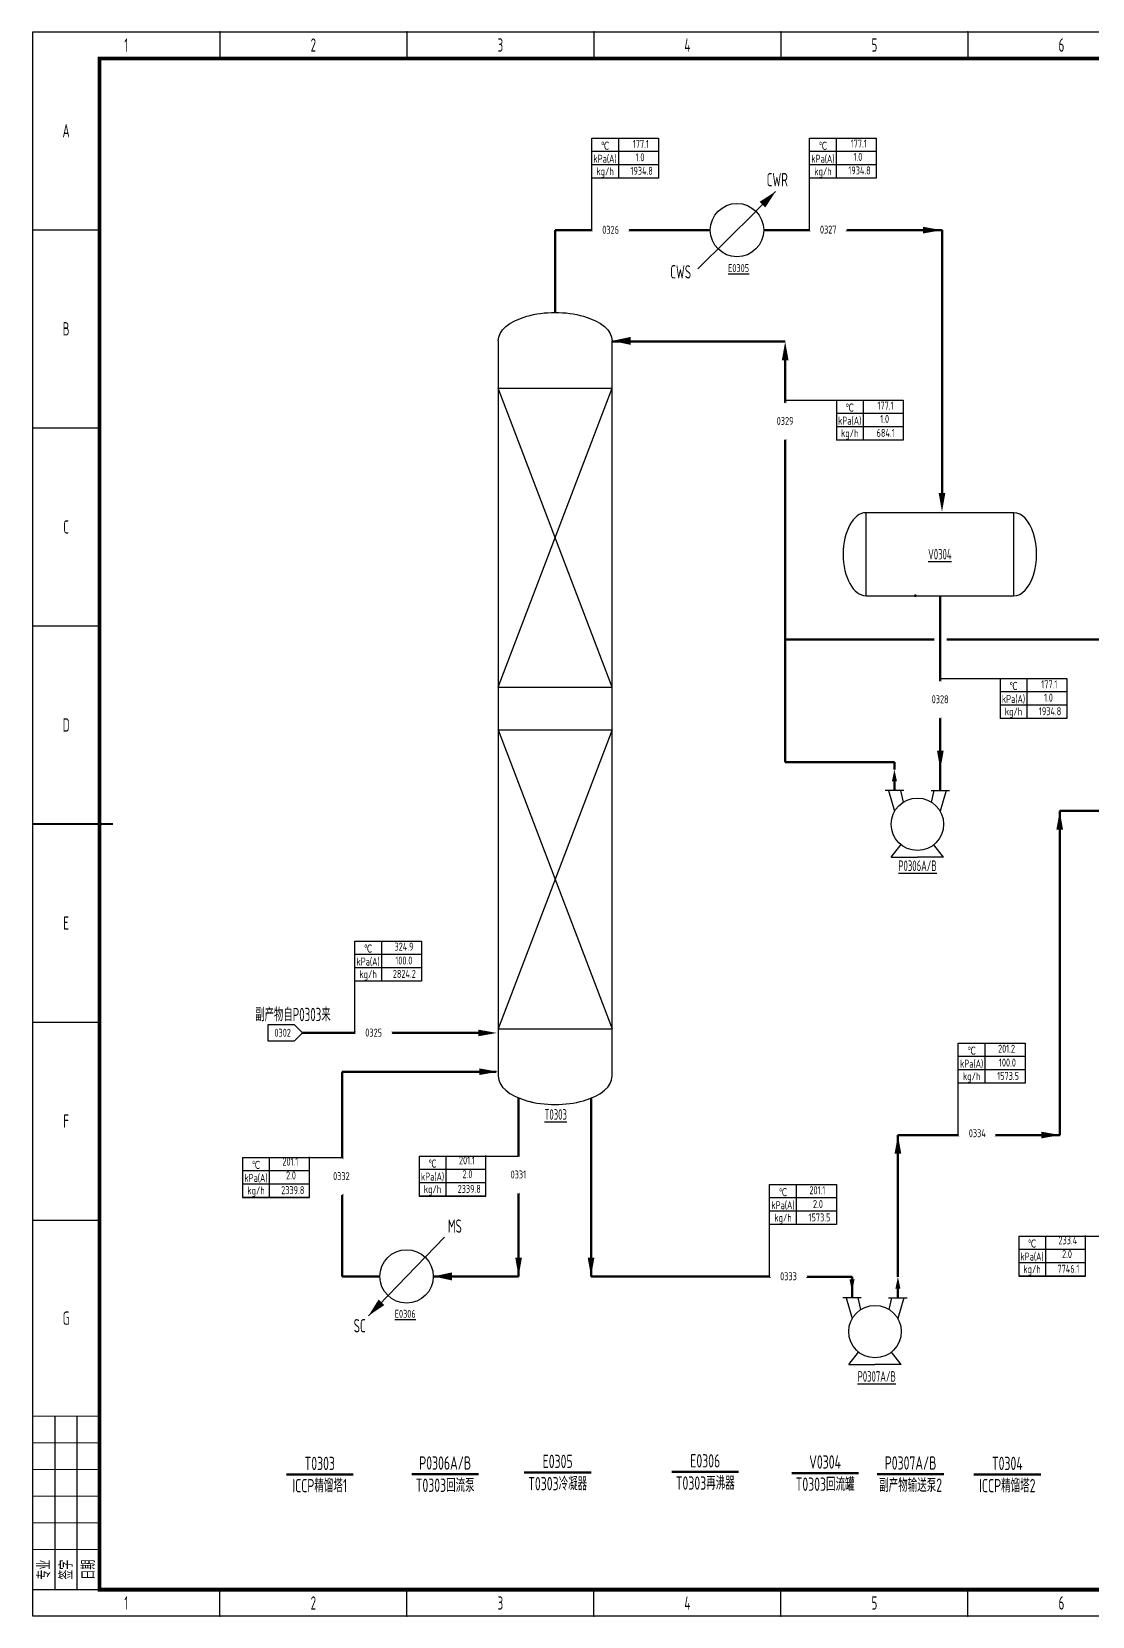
# Model space of a CAD drawing. Header units: millimetres. Extents: x 442 to 10185, y 1370 to 5122.
# Drawn here: x 3108 to 3506, y 2165 to 2759 of the extents above; entities that cross this region are included whole.
import ezdxf

# ---------------------------------------------------------------- set-up
doc = ezdxf.new("R2010")
doc.units = ezdxf.units.MM
doc.set_wipeout_variables(frame=1)
for name, color, linetype, lineweight in [('01-主物流线-粗实线', 132, 'Continuous', 80), ('03-设备外轮廓线-细实线', 7, 'Continuous', 25), ('04-设备内部件-细实线', 181, 'Continuous', 25), ('05-图框与标题栏', 7, 'Continuous', 25), ('06-箭头', 7, 'Continuous', 25), ('07-箭头', 7, 'Continuous', 25), ('09-文本', 7, 'Continuous', 25), ('10-流股代号', 21, 'Continuous', 25), ('12-设备位号线', 7, 'Continuous', 80), ('15-物流表及物流信息标识', 7, 'Continuous', 25), ('17-文字（修改）', 7, 'Continuous', 15)]:
    doc.layers.add(name, color=color, linetype=linetype, lineweight=lineweight)
doc.layers.add('TITLE', color=7, linetype='Continuous')
doc.styles.add('3-gbcbig', font='gbenor.shx', dxfattribs={"width": 0.7, "height": 3, "bigfont": 'gbcbig.shx'})
doc.styles.add('5-gbcbig', font='gbenor.shx', dxfattribs={"width": 0.7, "height": 5, "bigfont": 'gbcbig.shx'})
doc.styles.add('工程字', font='gbenor.shx', dxfattribs={"bigfont": 'gbcbig.shx'})

# ---------------------------------------------------------------- blocks, each defined once
blk = doc.blocks.new('箭头')
at = {"layer": '07-箭头'}
blk.add_lwpolyline([(0, 0, 0, 2.5, 0), (-7, 0, 2.5, 2.5, 0)], format="xyseb", dxfattribs=at)

msp = doc.modelspace()

# ---------------------------------------------------------------- linework, layer by layer
for p, q in [((3283.1, 2643.48), (3283.1, 2367.89)), ((3325.76, 2367.89), (3325.76, 2643.48)), ((3420.91, 2547.93), (3476.28, 2547.93)), ((3435.04, 2474.95), (3428.11, 2474.95)), ((3429.4, 2474.93), (3431.64, 2467.19)), ((3434.91, 2470.6), (3433.9, 2474.93)), ((3445.29, 2474.95), (3452.22, 2474.95)), ((3445.42, 2470.6), (3446.43, 2474.93)), ((3450.94, 2474.93), (3448.69, 2467.19)), ((3206.81, 2387.06), (3196.81, 2387.06)), ((3196.81, 2387.06), (3196.81, 2381.06)), ((3209.81, 2384.06), (3206.81, 2387.06)), ((3206.81, 2381.06), (3209.81, 2384.06)), ((3196.81, 2381.06), (3206.81, 2381.06)), ((3419.15, 2284.78), (3412.22, 2284.78)), ((3413.5, 2284.77), (3415.75, 2277.03)), ((3419.02, 2280.44), (3418.01, 2284.77)), ((3429.4, 2284.78), (3436.33, 2284.78)), ((3429.53, 2280.44), (3430.54, 2284.77)), ((3435.05, 2284.77), (3432.8, 2277.03))]:
    msp.add_line(p, q)
msp.add_lwpolyline([(3325.76, 2643.48, 0, 3, 0), (3332.76, 2643.48, 3, 3, 0)], format="xyseb")
at = {"extrusion": (0, 0, -1)}
msp.add_ellipse((3304.43, 2643.48), major_axis=(-21.33, 0), ratio=0.5, start_param=0, end_param=3.141593, dxfattribs=at)
for centre, start_param, end_param in [((3304.43, 2367.89), 0, 3.141593), ((3304.3, 2367.92), 0.880765, 1.197941)]:
    msp.add_ellipse(centre, major_axis=(-21.33, 0), ratio=0.5, start_param=start_param, end_param=end_param)
at = {"layer": '01-主物流线-粗实线'}
for p, q in [((3304.43, 2684.99), (3306.41, 2684.99)), ((3304.43, 2654.14), (3304.43, 2684.99)), ((3306.41, 2684.99), (3338, 2684.99)), ((3338, 2684.99), (3350.09, 2685)), ((3350.09, 2685), (3362.57, 2685)), ((3382.57, 2684.99), (3436.89, 2684.99)), ((3449.39, 2684.99), (3436.89, 2684.99)), ((3449.39, 2586.41), (3449.39, 2684.99)), ((3378.12, 2643.23), (3325.76, 2643.23)), ((3378.12, 2643.23), (3390.63, 2643.23)), ((3390.63, 2567.24), (3390.63, 2636.23)), ((3390.63, 2485.56), (3390.63, 2567.24)), ((3448.76, 2547.71), (3448.76, 2489.93)), ((3390.63, 2531.55), (3446.45, 2531.55)), ((3451.14, 2531.55), (3519.1, 2531.55)), ((3448.76, 2482.82), (3448.76, 2489.93)), ((3431.57, 2485.56), (3390.63, 2485.56)), ((3431.57, 2482.82), (3431.57, 2485.56)), ((3431.57, 2474.95), (3431.57, 2479.83)), ((3448.76, 2474.95), (3448.76, 2482.82)), ((3493.5, 2467.29), (3578.12, 2467.29)), ((3493.5, 2345.79), (3493.5, 2467.29)), ((3209.81, 2384.06), (3256.59, 2384.06)), ((3256.59, 2384.06), (3275.59, 2384.06)), ((3224.57, 2369.53), (3282.35, 2369.53)), ((3224.57, 2336.65), (3224.57, 2369.53)), ((3290.72, 2359.69), (3290.72, 2336.65)), ((3317.88, 2359.69), (3317.88, 2336.65)), ((3432.87, 2345.79), (3432.87, 2292.65)), ((3493.5, 2345.79), (3432.87, 2345.79)), ((3317.88, 2336.65), (3317.88, 2292.79)), ((3224.57, 2292.79), (3224.57, 2325.05)), ((3290.73, 2325.05), (3290.73, 2292.79)), ((3238.76, 2292.79), (3224.57, 2292.79)), ((3271.5, 2292.79), (3258.76, 2292.79)), ((3290.73, 2292.79), (3271.5, 2292.79)), ((3384.83, 2292.69), (3415.68, 2292.65)), ((3415.68, 2284.78), (3415.68, 2292.65)), ((3432.87, 2284.78), (3432.87, 2289.67))]:
    msp.add_line(p, q, dxfattribs=at)
msp.add_point((3439.37, 2547.93), dxfattribs=at)
at = {"layer": '03-设备外轮廓线-细实线'}
for p, q in [((3379.64, 2692.07), (3387.06, 2699.5)), ((3357.92, 2670.44), (3379.68, 2692.03)), ((3476.28, 2579.07), (3420.91, 2579.07)), ((3430.33, 2449.98), (3434.02, 2454.59)), ((3450.01, 2449.98), (3446.31, 2454.59)), ((3430.33, 2449.98), (3440.17, 2449.98)), ((3450.01, 2449.98), (3440.17, 2449.98)), ((3241.8, 2285.6), (3263.02, 2307.51)), ((3241.8, 2285.6), (3234.5, 2278.06)), ((3414.43, 2259.81), (3418.13, 2264.43)), ((3434.12, 2259.81), (3430.42, 2264.43)), ((3414.43, 2259.81), (3424.28, 2259.81)), ((3434.12, 2259.81), (3424.28, 2259.81))]:
    msp.add_line(p, q, dxfattribs=at)
for centre, radius in [((3372.57, 2685), 10), ((3440.17, 2462.28), 9.84), ((3248.76, 2292.79), 10), ((3424.28, 2272.11), 9.84)]:
    msp.add_circle(centre, radius, dxfattribs=at)
for centre, start_param, end_param in [((3420.91, 2563.5), 3.141593, 6.283185), ((3476.28, 2563.5), 0, 3.141593)]:
    msp.add_ellipse(centre, major_axis=(0, -15.57), ratio=0.550347, start_param=start_param, end_param=end_param, dxfattribs=at)
at = {"layer": '04-设备内部件-细实线'}
for p, q in [((3283.1, 2625.73), (3325.76, 2625.73)), ((3283.1, 2513.67), (3325.76, 2625.73)), ((3325.76, 2513.67), (3283.1, 2625.73)), ((3420.91, 2547.93), (3420.91, 2579.07)), ((3476.28, 2547.93), (3476.28, 2579.07)), ((3283.1, 2513.67), (3325.76, 2513.67)), ((3283.1, 2497.69), (3325.76, 2497.69)), ((3283.1, 2497.69), (3325.76, 2385.64)), ((3325.76, 2497.69), (3283.1, 2385.64)), ((3283.1, 2385.64), (3325.76, 2385.64))]:
    msp.add_line(p, q, dxfattribs=at)
at = {"layer": '05-图框与标题栏'}
for p, q in [((3178.77, 2759.38), (3178.77, 2749.38)), ((3248.86, 2759.38), (3248.86, 2749.38)), ((3318.94, 2759.38), (3318.94, 2749.38)), ((3389.02, 2759.38), (3389.02, 2749.38)), ((3459.11, 2759.38), (3459.11, 2749.38)), ((3108.69, 2685.13), (3133.69, 2685.13)), ((3108.69, 2610.88), (3133.69, 2610.88)), ((3108.69, 2536.63), (3133.69, 2536.63)), ((3108.69, 2388.13), (3133.69, 2388.13)), ((3108.69, 2313.88), (3133.69, 2313.88)), ((3117.02, 2175.38), (3117.02, 2240.38)), ((3125.36, 2175.38), (3125.36, 2240.38)), ((3178.77, 2165.38), (3178.77, 2175.38)), ((3248.86, 2165.38), (3248.86, 2175.38)), ((3318.94, 2165.38), (3318.94, 2175.38)), ((3389.02, 2165.38), (3389.02, 2175.38)), ((3459.11, 2165.38), (3459.11, 2175.38))]:
    msp.add_line(p, q, dxfattribs=at)
at = {"layer": '05-图框与标题栏', "const_width": 1.4}
msp.add_lwpolyline([(3133.69, 2749.38), (3133.69, 2175.38), (3939.69, 2175.38), (3939.69, 2749.38)], close=True, dxfattribs=at)
at = {"layer": '05-图框与标题栏'}
for points, const_width in [([(3108.69, 2462.38), (3138.69, 2462.38)], 0.8), ([(3133.69, 2240.38), (3108.69, 2240.38)], 0.4), ([(3133.69, 2230.38), (3108.69, 2230.38)], 0.4), ([(3133.69, 2220.38), (3108.69, 2220.38)], 0.4), ([(3133.69, 2210.38), (3108.69, 2210.38)], 0.4), ([(3133.69, 2200.38), (3108.69, 2200.38)], 0.4), ([(3133.69, 2190.38), (3108.69, 2190.38)], 0.4), ([(3133.69, 2175.38), (3108.69, 2175.38)], 0.4)]:
    msp.add_lwpolyline(points, dxfattribs=dict(at, const_width=const_width))
for p in [(3178.77, 2759.38), (3178.77, 2759.38), (3178.77, 2759.38), (3248.86, 2759.38), (3248.86, 2759.38), (3248.86, 2759.38), (3318.94, 2759.38), (3318.94, 2759.38), (3318.94, 2759.38), (3389.02, 2759.38), (3389.02, 2759.38), (3389.02, 2759.38), (3459.11, 2759.38), (3459.11, 2759.38), (3459.11, 2759.38), (3117.02, 2175.38), (3125.36, 2175.38), (3178.77, 2165.38), (3248.86, 2165.38), (3318.94, 2165.38), (3389.02, 2165.38), (3459.11, 2165.38)]:
    msp.add_point(p, dxfattribs=at)
at = {"layer": '06-箭头'}
for points in [[(3387.06, 2699.5, 0, 3, 0), (3382.11, 2694.55, 3, 3, 0)], [(3431.57, 2482.82, 0, 1.91, 0), (3431.57, 2478.36, 1.91, 1.91, 0)], [(3258.76, 2292.79, 0, 3, 0), (3265.76, 2292.79, 3, 3, 0)], [(3432.87, 2292.65, 0, 1.91, 0), (3432.87, 2288.19, 1.91, 1.91, 0)], [(3415.68, 2287.18, 0, 1.91, 0), (3415.68, 2291.64, 1.91, 1.91, 0)], [(3234.5, 2278.06, 0, 3, 0), (3239.37, 2283.09, 3, 3, 0)]]:
    msp.add_lwpolyline(points, format="xyseb", dxfattribs=at)
at = {"layer": '12-设备位号线'}
for p, q in [((3228.72, 2218.56), (3203.72, 2218.56)), ((3275.72, 2218.71), (3250.72, 2218.71)), ((3317.87, 2219.31), (3292.87, 2219.31)), ((3373.17, 2219.52), (3348.17, 2219.52)), ((3418.08, 2219.1), (3393.08, 2219.1)), ((3450.12, 2218.71), (3425.12, 2218.71)), ((3486.36, 2218.56), (3461.36, 2218.56))]:
    msp.add_line(p, q, dxfattribs=at)
at = {"layer": '15-物流表及物流信息标识'}
for p, q in [((3318.13, 2719.47), (3343.13, 2719.47)), ((3328.13, 2719.47), (3328.13, 2704.47)), ((3343.13, 2719.47), (3343.13, 2704.47)), ((3399.77, 2719.44), (3424.77, 2719.44)), ((3409.77, 2719.44), (3409.77, 2704.44)), ((3424.77, 2719.44), (3424.77, 2704.44)), ((3343.13, 2714.47), (3318.13, 2714.47)), ((3343.13, 2709.47), (3318.13, 2709.47)), ((3424.77, 2714.44), (3399.77, 2714.44)), ((3424.77, 2709.44), (3399.77, 2709.44)), ((3343.13, 2704.47), (3318.13, 2704.47)), ((3424.77, 2704.44), (3399.77, 2704.44)), ((3409.8, 2621.29), (3434.8, 2621.29)), ((3409.8, 2621.29), (3409.8, 2606.29)), ((3419.8, 2621.29), (3419.8, 2606.29)), ((3434.8, 2621.29), (3434.8, 2606.29)), ((3434.8, 2616.29), (3409.8, 2616.29)), ((3434.8, 2611.29), (3409.8, 2611.29)), ((3434.8, 2606.29), (3409.8, 2606.29)), ((3471.18, 2516.96), (3496.18, 2516.96)), ((3471.18, 2516.96), (3471.18, 2501.96)), ((3481.18, 2516.96), (3481.18, 2501.96)), ((3496.18, 2516.96), (3496.18, 2501.96)), ((3496.18, 2511.96), (3471.18, 2511.96)), ((3496.18, 2506.96), (3471.18, 2506.96)), ((3496.18, 2501.96), (3471.18, 2501.96)), ((3229.33, 2418.51), (3254.33, 2418.51)), ((3239.33, 2418.51), (3239.33, 2403.51)), ((3254.33, 2418.51), (3254.33, 2403.51)), ((3254.33, 2413.51), (3229.33, 2413.51)), ((3254.33, 2408.51), (3229.33, 2408.51)), ((3254.33, 2403.51), (3229.33, 2403.51)), ((3455.49, 2380.25), (3480.49, 2380.25)), ((3465.49, 2380.25), (3465.49, 2365.25)), ((3480.49, 2380.25), (3480.49, 2365.25)), ((3480.49, 2375.25), (3455.49, 2375.25)), ((3480.49, 2370.25), (3455.49, 2370.25)), ((3480.49, 2365.25), (3455.49, 2365.25)), ((3187.33, 2337.42), (3187.33, 2322.42)), ((3197.33, 2337.42), (3197.33, 2322.42)), ((3212.33, 2322.42), (3212.33, 2337.62)), ((3253.48, 2337.91), (3253.48, 2322.91)), ((3263.48, 2337.91), (3263.48, 2322.91)), ((3278.48, 2322.91), (3278.48, 2338.11)), ((3212.33, 2332.42), (3187.33, 2332.42)), ((3278.48, 2332.91), (3253.48, 2332.91)), ((3212.33, 2327.42), (3187.33, 2327.42)), ((3278.48, 2327.91), (3253.48, 2327.91)), ((3278.48, 2322.91), (3253.48, 2322.91)), ((3253.48, 2322.91), (3278.48, 2322.91)), ((3384.8, 2327.2), (3409.8, 2327.2)), ((3394.8, 2327.2), (3394.8, 2312.2)), ((3409.8, 2327.2), (3409.8, 2312.2)), ((3212.33, 2322.42), (3187.33, 2322.42)), ((3187.33, 2322.42), (3212.33, 2322.42)), ((3409.8, 2322.2), (3384.8, 2322.2)), ((3409.8, 2317.2), (3384.8, 2317.2)), ((3409.8, 2312.2), (3384.8, 2312.2)), ((3478.12, 2307.94), (3515.36, 2307.94)), ((3478.12, 2307.94), (3478.12, 2292.94)), ((3488.12, 2307.94), (3488.12, 2292.94)), ((3503.12, 2292.94), (3503.12, 2308.14)), ((3503.12, 2302.94), (3478.12, 2302.94)), ((3503.12, 2297.94), (3478.12, 2297.94)), ((3503.12, 2292.94), (3478.12, 2292.94)), ((3478.12, 2292.94), (3503.12, 2292.94))]:
    msp.add_line(p, q, dxfattribs=at)
at = {"layer": 'TITLE'}
for p, q in [((3108.69, 2759.38), (3949.69, 2759.38)), ((3108.69, 2165.38), (3108.69, 2759.38)), ((3949.69, 2165.38), (3108.69, 2165.38))]:
    msp.add_line(p, q, dxfattribs=at)

# ---------------------------------------------------------------- block references
at = {"layer": '07-箭头'}
for p in [(3449.29, 2684.99), (3282.59, 2384.06), (3282.97, 2369.53), (3493.63, 2345.79)]:
    msp.add_blockref('箭头', p, dxfattribs=at)
for p, rotation in [((3390.63, 2643.23), 90), ((3449.39, 2579.41), 270), ((3448.76, 2482.82), 270), ((3493.5, 2467.26), 90), ((3432.87, 2345.79), 90), ((3290.73, 2292.79), 270), ((3317.88, 2292.79), 270)]:
    msp.add_blockref('箭头', p, dxfattribs=dict(at, rotation=rotation))

# ---------------------------------------------------------------- texts
at = {"color": 5, "char_height": 5, "width": 65.9276, "attachment_point": 5, "style": '5-gbcbig'}
for s, insert in [('CWR', (3387.67, 2703.92)), ('CWS', (3351.47, 2669.36))]:
    msp.add_mtext(s, dxfattribs=dict(at, insert=insert))
at = {"attachment_point": 5, "style": '3-gbcbig'}
for s, width, gutter_width, heights, insert, char_height in [('{\\LE0305}', 12.7249, 35, [0], (3373.16, 2670.76), 3), ('{\\LV0304}', 16.7749, 46.14, [16.01], (3448.59, 2563.5), 3.955), ('{\\LP0306A/B}', 16.7749, 46.14, [16.01], (3440.22, 2446.73), 3.9548), ('{\\LT0303}', 16.7749, 46.14, [16.01], (3304.63, 2353.51), 3.955), ('{\\LE0306}', 12.7249, 35, [0], (3248.24, 2278.78), 3), ('{\\LP0307A/B}', 16.7749, 46.14, [16.01], (3424.93, 2255.3), 3.9548)]:
    msp.add_mtext_dynamic_manual_height_columns(s, width=width, gutter_width=gutter_width, heights=heights, dxfattribs=dict(at, insert=insert, char_height=char_height))
at = {"color": 1, "char_height": 5, "width": 65.9276, "attachment_point": 5, "style": '5-gbcbig'}
for s, insert in [('MS', (3266.84, 2311.66)), ('SC', (3231.19, 2274.3))]:
    msp.add_mtext(s, dxfattribs=dict(at, insert=insert))
at = {"layer": '05-图框与标题栏', "char_height": 5, "attachment_point": 5, "style": '5-gbcbig'}
for s, width, gutter_width, insert in [('1', 70.0833, 25, (3143.73, 2754.38)), ('2', 70.0833, 12.5, (3213.81, 2754.38)), ('3', 70.0833, 25, (3283.9, 2754.38)), ('4', 70.0833, 25, (3353.98, 2754.38)), ('5', 70.0833, 25, (3424.06, 2754.38)), ('6', 70.0833, 25, (3494.15, 2754.38)), ('A', 25, 25, (3121.19, 2722.26)), ('B', 25, 25, (3121.19, 2648.01)), ('C', 25, 25, (3121.19, 2573.76)), ('D', 25, 25, (3121.19, 2499.51)), ('E', 25, 25, (3121.19, 2425.26)), ('F', 25, 25, (3121.19, 2351.01)), ('G', 25, 25, (3121.19, 2277.13)), ('1', 70.0833, 25, (3143.73, 2170.38)), ('2', 70.0833, 25, (3213.81, 2170.38)), ('3', 70.0833, 25, (3283.9, 2170.38)), ('4', 70.0833, 25, (3353.98, 2170.38)), ('5', 70.0833, 25, (3424.06, 2170.38)), ('6', 70.0833, 25, (3494.15, 2170.38))]:
    msp.add_mtext_dynamic_manual_height_columns(s, width=width, gutter_width=gutter_width, heights=[0], dxfattribs=dict(at, insert=insert))
at = {"layer": '05-图框与标题栏', "char_height": 5, "attachment_point": 5, "rotation": 90, "style": '工程字'}
for s, insert in [('专业', (3112.86, 2182.88)), ('签字', (3121.19, 2182.88)), ('日期', (3129.52, 2182.88))]:
    msp.add_mtext_dynamic_manual_height_columns(s, width=8.3333, gutter_width=25, heights=[0], dxfattribs=dict(at, insert=insert))
at = {"layer": '09-文本'}
for s, width, heights, insert, char_height, attachment_point, style in [('副产物自P0303来', 44.9157, [5.33], (3192.07, 2390.94), 5, 4, '5-gbcbig'), ('0302', 40, [0], (3202.33, 2384.12), 3, 5, '3-gbcbig'), ('{\\W0.75;T0303\\P\\A1;ICCP精馏塔1}', 59.0038, [13.77], (3216.22, 2218.53), 5, 5, '5-gbcbig'), ('{\\W0.75;P0306A/B\\P\\A1;T0303回流泵}', 59.0038, [13.77], (3263.22, 2218.68), 5, 5, '5-gbcbig'), ('{\\W0.75;E0305\\A1;\\PT0303冷凝器}', 59.0038, [13.77], (3305.37, 2219.28), 5, 5, '5-gbcbig'), ('{\\W0.75;E0306\\P\\A1;T0303再沸器}', 59.0038, [13.77], (3360.67, 2219.49), 5, 5, '5-gbcbig'), ('{\\W0.75;V0304\\P\\A1;T0303回流罐}', 59.0038, [13.77], (3405.58, 2219.07), 5, 5, '5-gbcbig'), ('{\\W0.75;P0307A/B\\P副产物输送\\A1;泵2}', 59.0038, [13.77], (3437.62, 2218.68), 5, 5, '5-gbcbig'), ('{\\W0.75;T0304\\P\\A1;ICCP精馏塔2}', 59.0038, [13.77], (3473.86, 2218.53), 5, 5, '5-gbcbig')]:
    msp.add_mtext_dynamic_manual_height_columns(s, width=width, gutter_width=12.5, heights=heights, dxfattribs=dict(at, insert=insert, char_height=char_height, attachment_point=attachment_point, style=style))
at = {"layer": '15-物流表及物流信息标识', "char_height": 3, "style": '3-gbcbig'}
for s, width, heights, insert, attachment_point in [('℃', 10, [0], (3323.13, 2716.62), 5), ('\\pi5.4;177.1', 15, [0], (3328.13, 2718.81), 1), ('℃', 10, [0], (3404.77, 2716.59), 5), ('\\pi5.4;177.1', 15, [0], (3409.77, 2718.95), 1), ('kPa(A)', 10, [0], (3323.13, 2711.62), 5), ('\\pi4.52194;1934.8', 15, [0], (3328.13, 2708.73), 1), ('\\pi6.44931;1.0', 15, [0], (3328.13, 2713.81), 1), ('kPa(A)', 10, [0], (3404.77, 2711.59), 5), ('\\pi4.52194;1934.8', 15, [0], (3409.77, 2708.87), 1), ('\\pi6.44931;1.0', 15, [0], (3409.77, 2713.95), 1), ('kg/h', 10, [0], (3323.13, 2706.62), 5), ('kg/h', 10, [0], (3404.77, 2706.59), 5), ('℃', 10, [0], (3414.8, 2618.44), 5), ('\\pi5.4;177.1', 15, [0], (3419.8, 2620.72), 1), ('kPa(A)', 10, [0], (3414.8, 2613.44), 5), ('\\pi6.44931;1.0', 15, [0], (3419.8, 2615.72), 1), ('kg/h', 10, [0], (3414.8, 2608.44), 5), ('\\pi5.08514;684.1', 15, [0], (3419.8, 2610.49), 1), ('℃', 10, [0], (3476.18, 2514.11), 5), ('\\pi5.4;177.1', 15, [0], (3481.18, 2516.25), 1), ('kPa(A)', 10, [0], (3476.18, 2509.11), 5), ('\\pi6.44931;1.0', 15, [0], (3481.18, 2511.25), 1), ('kg/h', 10, [0], (3476.18, 2504.11), 5), ('\\pi4.52194;1934.8', 15, [0], (3481.18, 2506.16), 1), ('kPa(A)', 10, [0], (3234.33, 2410.66), 5), ('℃', 10, [0], (3234.33, 2415.66), 5), ('kg/h', 10, [0], (3234.33, 2405.66), 5), ('\\pi4.27523;2824.2', 15, [0], (3239.33, 2407.71), 1), ('℃', 10, [0], (3460.49, 2377.4), 5), ('kPa(A)', 10, [0], (3460.49, 2372.4), 5), ('kg/h', 10, [0], (3460.49, 2367.4), 5), ('\\pi4.57626;1573.5', 15, [0], (3465.49, 2369.45), 1), ('℃', 10, [0], (3192.33, 2334.57), 5), ('℃', 10, [0], (3258.48, 2335.06), 5), ('kPa(A)', 10, [0], (3192.33, 2329.57), 5), ('kPa(A)', 10, [0], (3258.48, 2330.06), 5), ('kg/h', 10, [0], (3192.33, 2324.57), 5), ('\\pi4.45129;2339.8', 15.0781, [2.53], (3197.33, 2326.62), 1), ('kg/h', 10, [0], (3258.48, 2325.06), 5), ('\\pi4.41222;2339.8', 15, [0], (3263.48, 2327.11), 1), ('℃', 10, [0], (3389.8, 2324.35), 5), ('kPa(A)', 10, [0], (3389.8, 2319.35), 5), ('kg/h', 10, [0], (3389.8, 2314.35), 5), ('\\pi4.57626;1573.5', 15, [0], (3394.8, 2316.4), 1), ('℃', 10, [0], (3483.12, 2305.09), 5), ('kPa(A)', 10, [0], (3483.12, 2300.09), 5), ('kg/h', 10, [0], (3483.12, 2295.09), 5), ('\\pi4.525;7746.1', 15, [0], (3488.12, 2297.14), 1)]:
    msp.add_mtext_dynamic_manual_height_columns(s, width=width, gutter_width=25, heights=heights, dxfattribs=dict(at, insert=insert, attachment_point=attachment_point))
at = {"layer": '17-文字（修改）', "char_height": 3, "attachment_point": 1, "style": '3-gbcbig'}
for s, insert in [('324.9', (3244.24, 2417.91)), ('\\pi5.22431;100.0', (3239.33, 2412.71)), ('201.2', (3470.39, 2379.65)), ('\\pi5.22431;100.0', (3465.49, 2374.45)), ('201.1', (3202.24, 2337.34)), ('201.1', (3268.39, 2337.82)), ('\\pi6.25209;2.0', (3197.33, 2332.14)), ('\\pi6.25209;2.0', (3263.48, 2332.62)), ('201.1', (3399.71, 2326.61)), ('\\pi6.25209;2.0', (3394.8, 2321.4)), ('233.4', (3493.03, 2307.85)), ('\\pi6.25209;2.0', (3488.12, 2302.65))]:
    msp.add_mtext_dynamic_manual_height_columns(s, width=15, gutter_width=25, heights=[0], dxfattribs=dict(at, insert=insert))

# ---------------------------------------------------------------- next in the draw order: wipeouts: each hides what was drawn before it
for points in [[(3318.13, 2685.02), (3325.2, 2692.09), (3332.27, 2685.02), (3325.2, 2677.95)], [(3399.67, 2685.09), (3406.74, 2692.16), (3413.82, 2685.09), (3406.74, 2678.02)], [(3383.5, 2613.36), (3390.58, 2620.43), (3397.65, 2613.36), (3390.58, 2606.29)], [(3441.6, 2509.03), (3448.67, 2516.1), (3455.74, 2509.03), (3448.67, 2501.96)], [(3229.33, 2384.06), (3236.4, 2391.13), (3243.47, 2384.06), (3236.4, 2376.99)], [(3462.54, 2352.88), (3469.61, 2345.81), (3462.54, 2338.74), (3455.47, 2345.81)], [(3217.24, 2330.26), (3224.32, 2337.33), (3231.39, 2330.26), (3224.32, 2323.19)], [(3283.56, 2330.87), (3290.63, 2337.94), (3297.7, 2330.87), (3290.63, 2323.8)], [(3384.79, 2292.74), (3391.86, 2299.81), (3398.93, 2292.74), (3391.86, 2285.66)]]:
    msp.add_wipeout(points).dxf.layer = '10-流股代号'

# ---------------------------------------------------------------- next in the draw order: linework, layer by layer
at = {"layer": '01-主物流线-粗实线'}
msp.add_line((3317.88, 2292.79), (3384.79, 2292.74), dxfattribs=at)
at = {"layer": '15-物流表及物流信息标识'}
for p, q in [((3318.13, 2685.02), (3318.13, 2719.47)), ((3399.77, 2684.99), (3399.77, 2719.44)), ((3390.58, 2621.29), (3415.65, 2621.29)), ((3448.76, 2516.96), (3471.18, 2516.96)), ((3229.33, 2384.06), (3229.33, 2418.51)), ((3455.49, 2345.79), (3455.49, 2380.25)), ((3187.33, 2337.42), (3224.57, 2337.42)), ((3253.48, 2337.91), (3290.72, 2337.91)), ((3384.8, 2292.75), (3384.8, 2327.2))]:
    msp.add_line(p, q, dxfattribs=at)

# ---------------------------------------------------------------- next in the draw order: texts
at = {"layer": '09-文本', "char_height": 3, "attachment_point": 5, "style": '3-gbcbig'}
for s, width, insert in [('0326', 7.0711, (3325.21, 2685.13)), ('0327', 7.3843, (3406.76, 2685.21)), ('0329', 7.0711, (3390.59, 2613.48)), ('0328', 7.0711, (3448.69, 2509.15)), ('0325', 7.0711, (3236.42, 2384.18)), ('0334', 7.0711, (3462.62, 2346.48)), ('0332', 7.0711, (3224.33, 2330.38)), ('0331', 7.0711, (3290.64, 2330.99)), ('0333', 7.0711, (3391.87, 2292.85))]:
    msp.add_mtext_dynamic_manual_height_columns(s, width=width, gutter_width=12.5, heights=[0], dxfattribs=dict(at, insert=insert))

doc.saveas('drawing.dxf')
